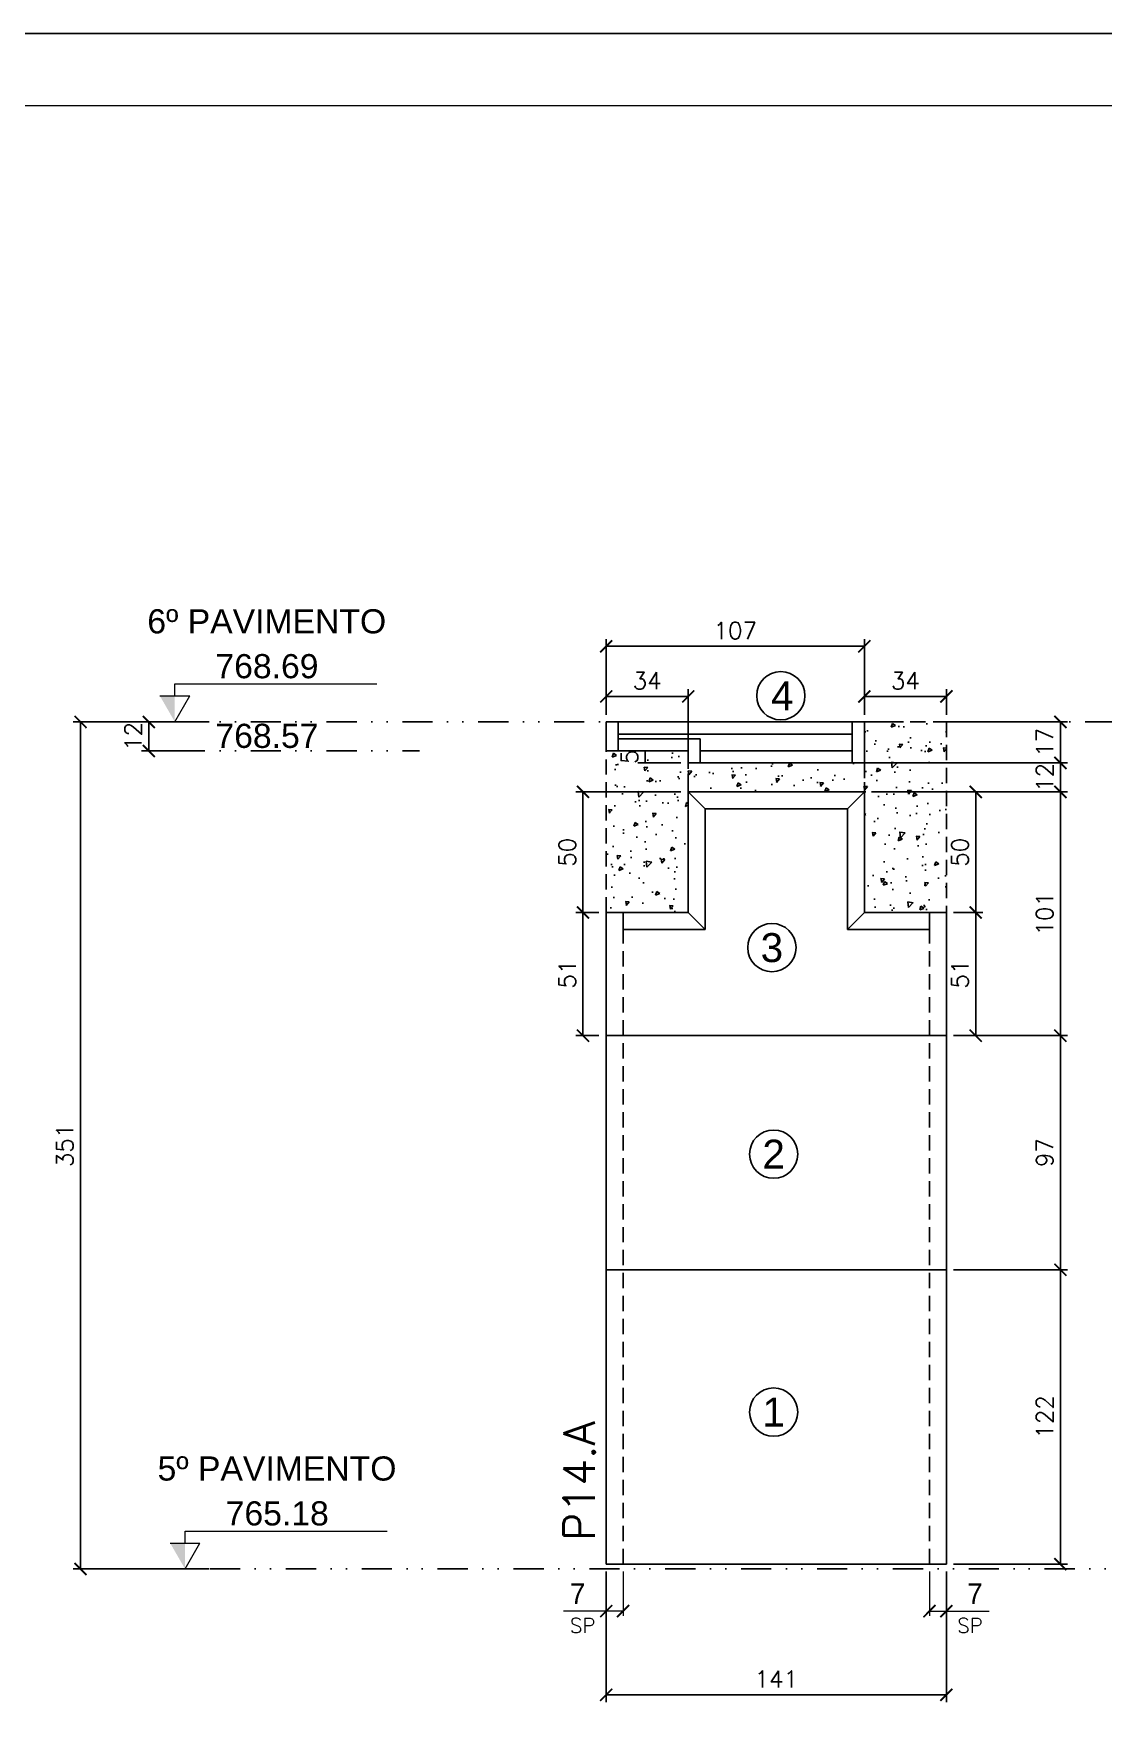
# Model space of a CAD drawing. Extents: x -23436 to 4767, y -4131 to 9755.
# Drawn here: x -17112 to -16669, y 3287 to 3982 of the extents above; entities that cross this region are included whole.
import ezdxf
from ezdxf.enums import TextEntityAlignment as Align

# ---------------------------------------------------------------- set-up
doc = ezdxf.new("R2010")
doc.units = 0
doc.header["$PDMODE"] = 2
doc.header["$PDSIZE"] = 10
doc.linetypes.add('DIVIDE2', pattern=[0.625, 0.25, -0.125, 0, -0.125, 0, -0.125])
doc.linetypes.add('HIDDEN', pattern=[9.525, 6.35, -3.175])
doc.layers.get('0').update_dxf_attribs({"lineweight": 13})
doc.layers.get('Defpoints').update_dxf_attribs({"lineweight": 13})
for name, color, linetype in [('Concreto', 250, 'HIDDEN'), ('Cota', 4, 'Continuous'), ('MB Logo', 254, 'Continuous'), ('Nível', 160, 'Continuous'), ('Painéis', 30, 'Continuous'), ('Romaneio', 10, 'Continuous'), ('Sarr 7x7', 104, 'Continuous'), ('Sarrafo de Pressão', 42, 'HIDDEN'), ('Texto Nível', 251, 'Continuous')]:
    doc.layers.add(name, color=color, linetype=linetype)
for name, color, linetype, lineweight in [('FOLHA MB', 7, 'Continuous', 13), ('Sarr 2.2x7', 40, 'Continuous', 9), ('Texto Seção', 7, 'Continuous', 15)]:
    doc.layers.add(name, color=color, linetype=linetype, lineweight=lineweight)
doc.layers.add('Laje_Perimetro', color=7, linetype='Continuous', plot=False)
doc.styles.add('ARIAL', font='arial.ttf', dxfattribs={"oblique": 15, "height": 25})
doc.styles.add('REGUA-120', font='ROMANS.shx', dxfattribs={"height": 15})
doc.styles.add('ROMANS', font='romans.shx')
doc.styles.add('ROMAS860', font='ROMAS860.SHX')
doc.dimstyles.new('cotas', dxfattribs={"dimtxt": 8.5, "dimasz": 5, "dimexe": 2, "dimexo": 3, "dimgap": 3, "dimtad": 1, "dimdec": 1, "dimzin": 9, "dimdsep": 46, "dimtxsty": 'ROMAS860', "dimblk": 'ARCHTICK', "dimcen": 0, "dimclrd": 4, "dimclre": 4, "dimclrt": 1, "dimadec": 0, "dimazin": 2, "dimtfac": 1, "dimtdec": 1, "dimtix": 1, "dimtmove": 0, "dimatfit": 2, "dimldrblk": 'OBLIQUE', "dimfxl": 0, "dimtolj": 1, "dimtzin": 0, "dimlwd": 13, "dimlwe": 13, "dimarcsym": 0})
doc.dimstyles.new('PAINEL', dxfattribs={"dimtxt": 7, "dimasz": 5, "dimexe": 3, "dimexo": 3, "dimgap": 3, "dimtad": 1, "dimdec": 1, "dimzin": 12, "dimdsep": 46, "dimtxsty": 'ROMANS', "dimblk": 'ARCHTICK', "dimcen": 0, "dimclrd": 4, "dimclre": 4, "dimclrt": 1, "dimadec": 1, "dimazin": 3, "dimtfac": 1, "dimtdec": 1, "dimtmove": 0, "dimatfit": 3, "dimldrblk": 'OBLIQUE', "dimfxl": 0, "dimtolj": 1, "dimtzin": 12, "dimarcsym": 0})
pattern_1 = [(230, (3156.188, 28.633), (-18.218467, 1.593909), [1.905, -20.955]), (175, (3156.188, 28.633), (3.524342, -19.105685), [1.524, -16.764058]), (280.45144, (3154.67, 28.765), (-14.694125, -17.511775), [1.619001, -17.809024]), (226.1842, (3156.188, 23.553), (-27.107904, 4.204233), [2.8575, -31.4325]), (276.63556, (3153.93, 23.903), (-23.740413, -24.742612), [2.428502, -26.71356]), (171.18415, (3156.188, 23.553), (-23.740413, -24.742612), [2.285997, -25.145973]), (201, (3153.648, 24.823), (-15.161439, 10.22652), [1.905, -20.955]), (146, (3153.648, 24.823), (-6.180203, -18.418797), [1.524, -16.764]), (251.451445, (3152.384, 25.675), (-21.341642, -8.192277), [1.619001, -17.808994]), (217.5, (3156.188, 28.6327), (-0.3088603, -8.4555039), [0, -16.5608, 0, -17.018, 0, -16.8275]), (187.5, (3156.188, 28.633), (-6.6819663, -10.0180575), [0, -9.7028, 0, -16.1798, 0, -6.4135]), (147.5, (3161.852, 28.6327), (-13.5590595, 0.5728744), [0, -6.35, 0, -19.812, 0, -26.289]), (137.5, (3164.392, 28.633), (-14.812918, -2.542649), [0, -8.255, 0, -13.1572, 0, -18.669])]

# ---------------------------------------------------------------- blocks, each defined once
blk = doc.blocks.new('A$C169d8357')
at = {"layer": 'FOLHA MB', "color": 1}
for points in [[(0, 1199.94), (0, 149.94), (1485.02, 149.94), (1485.02, 1199.94)], [(70, 1169.94), (70, 179.94), (1455.02, 179.94), (1455.02, 1169.94)]]:
    blk.add_lwpolyline(points, close=True, dxfattribs=at)
blk = doc.blocks.new('_ArchTick')
at = {"color": 0, "linetype": 'ByBlock', "const_width": 0.15}
blk.add_lwpolyline([(-0.5, -0.5), (0.5, 0.5)], dxfattribs=at)
blk = doc.blocks.new('*D339')
at = {"layer": 'Cota', "color": 4, "lineweight": -2, "transparency": 16777216}
for p, q in [((-17051.51, 3697), (-17067.27, 3697)), ((-17064.27, 3697), (-17064.27, 3685)), ((-17051.51, 3685), (-17067.27, 3685))]:
    blk.add_line(p, q, dxfattribs=at)
at = {"layer": 'Defpoints', "color": 0, "transparency": 16777216}
for p in [(-17048.51, 3697), (-17064.27, 3685), (-17048.51, 3685)]:
    blk.add_point(p, dxfattribs=at)
at = {"layer": 'Cota', "color": 4, "lineweight": -2, "transparency": 16777216, "xscale": 5, "yscale": 5, "zscale": 5}
for p, rotation in [((-17064.27, 3697), 90), ((-17064.27, 3685), 270)]:
    blk.add_blockref('_ArchTick', p, dxfattribs=dict(at, rotation=rotation))
at = {"layer": 'Cota', "color": 1, "transparency": 16777216, "insert": (-17070.77, 3691), "char_height": 7, "attachment_point": 5, "rotation": 90, "style": 'ROMANS'}
blk.add_mtext('\\A1;12', dxfattribs=at)
blk = doc.blocks.new('_OBLIQUE')
at = {"color": 0, "linetype": 'ByBlock', "lineweight": -2}
for p, q in [((0, 0), (-1, 0)), ((-0.5, -0.5), (0.5, 0.5))]:
    blk.add_line(p, q, dxfattribs=at)
blk = doc.blocks.new('*D340')
at = {"layer": 'Cota', "color": 4, "lineweight": -2, "transparency": 16777216}
for p, q in [((-17039.32, 3697), (-17095.57, 3697)), ((-17092.57, 3697), (-17092.57, 3346)), ((-17039.32, 3346), (-17095.57, 3346))]:
    blk.add_line(p, q, dxfattribs=at)
at = {"layer": 'Defpoints', "color": 0, "transparency": 16777216}
for p in [(-17036.32, 3697), (-17092.57, 3346), (-17036.32, 3346)]:
    blk.add_point(p, dxfattribs=at)
at = {"layer": 'Cota', "color": 4, "lineweight": -2, "transparency": 16777216, "xscale": 5, "yscale": 5, "zscale": 5}
for p, rotation in [((-17092.57, 3697), 90), ((-17092.57, 3346), 270)]:
    blk.add_blockref('_ArchTick', p, dxfattribs=dict(at, rotation=rotation))
at = {"layer": 'Cota', "color": 1, "transparency": 16777216, "insert": (-17099.07, 3521.5), "char_height": 7, "attachment_point": 5, "rotation": 90, "style": 'ROMANS'}
blk.add_mtext('\\A1;351', dxfattribs=at)
blk = doc.blocks.new('*D341')
at = {"layer": 'Cota', "color": 4, "lineweight": -2, "transparency": 16777216}
for p, q in [((-16730.69, 3470), (-16683.44, 3470)), ((-16686.44, 3348), (-16686.44, 3470)), ((-16730.69, 3348), (-16683.44, 3348))]:
    blk.add_line(p, q, dxfattribs=at)
at = {"layer": 'Defpoints', "color": 0, "transparency": 16777216}
for p in [(-16733.69, 3470), (-16686.44, 3470), (-16733.69, 3348)]:
    blk.add_point(p, dxfattribs=at)
at = {"layer": 'Cota', "color": 4, "lineweight": -2, "transparency": 16777216, "xscale": 5, "yscale": 5, "zscale": 5}
for p, rotation in [((-16686.44, 3470), 90), ((-16686.44, 3348), 270)]:
    blk.add_blockref('_ArchTick', p, dxfattribs=dict(at, rotation=rotation))
at = {"layer": 'Cota', "color": 1, "transparency": 16777216, "insert": (-16692.94, 3409), "char_height": 7, "attachment_point": 5, "rotation": 90, "style": 'ROMANS'}
blk.add_mtext('\\A1;122', dxfattribs=at)
blk = doc.blocks.new('*D342')
at = {"layer": 'Cota', "color": 4, "lineweight": -2, "transparency": 16777216}
for p, q in [((-16730.69, 3567), (-16683.44, 3567)), ((-16686.44, 3470), (-16686.44, 3567)), ((-16730.69, 3470), (-16683.44, 3470))]:
    blk.add_line(p, q, dxfattribs=at)
at = {"layer": 'Defpoints', "color": 0, "transparency": 16777216}
for p in [(-16733.69, 3567), (-16686.44, 3567), (-16733.69, 3470)]:
    blk.add_point(p, dxfattribs=at)
at = {"layer": 'Cota', "color": 4, "lineweight": -2, "transparency": 16777216, "xscale": 5, "yscale": 5, "zscale": 5}
for p, rotation in [((-16686.44, 3567), 90), ((-16686.44, 3470), 270)]:
    blk.add_blockref('_ArchTick', p, dxfattribs=dict(at, rotation=rotation))
at = {"layer": 'Cota', "color": 1, "transparency": 16777216, "insert": (-16692.94, 3518.5), "char_height": 7, "attachment_point": 5, "rotation": 90, "style": 'ROMANS'}
blk.add_mtext('\\A1;97', dxfattribs=at)
blk = doc.blocks.new('*D343')
at = {"layer": 'Cota', "color": 4, "lineweight": 13, "transparency": 16777216}
for p, q in [((-16740.69, 3345), (-16740.69, 3326.52)), ((-16733.69, 3345), (-16733.69, 3326.52)), ((-16740.69, 3328.52), (-16733.69, 3328.52)), ((-16733.69, 3328.52), (-16716.02, 3328.52))]:
    blk.add_line(p, q, dxfattribs=at)
at = {"layer": 'Defpoints', "color": 0, "transparency": 16777216}
for p in [(-16740.69, 3348), (-16733.69, 3348), (-16733.69, 3328.52)]:
    blk.add_point(p, dxfattribs=at)
at = {"layer": 'Cota', "color": 4, "lineweight": 13, "transparency": 16777216, "xscale": 5, "yscale": 5, "zscale": 5, "rotation": 180}
blk.add_blockref('_ArchTick', (-16740.69, 3328.52), dxfattribs=at)
at = {"layer": 'Cota', "color": 4, "lineweight": 13, "transparency": 16777216, "xscale": 5, "yscale": 5, "zscale": 5}
blk.add_blockref('_ArchTick', (-16733.69, 3328.52), dxfattribs=at)
at = {"layer": 'Cota', "color": 1, "transparency": 16777216, "insert": (-16721.85, 3335.77), "char_height": 8.5, "attachment_point": 5, "style": 'ROMAS860'}
blk.add_mtext('\\A1;7', dxfattribs=at)
blk = doc.blocks.new('*D344')
at = {"layer": 'Cota', "color": 4, "lineweight": -2, "transparency": 16777216}
for p, q in [((-16874.69, 3345), (-16874.69, 3290.83)), ((-16733.69, 3345), (-16733.69, 3290.83)), ((-16874.69, 3293.83), (-16733.69, 3293.83))]:
    blk.add_line(p, q, dxfattribs=at)
at = {"layer": 'Defpoints', "color": 0, "transparency": 16777216}
for p in [(-16874.69, 3348), (-16733.69, 3348), (-16733.69, 3293.83)]:
    blk.add_point(p, dxfattribs=at)
at = {"layer": 'Cota', "color": 4, "lineweight": -2, "transparency": 16777216, "xscale": 5, "yscale": 5, "zscale": 5, "rotation": 180}
blk.add_blockref('_ArchTick', (-16874.69, 3293.83), dxfattribs=at)
at = {"layer": 'Cota', "color": 4, "lineweight": -2, "transparency": 16777216, "xscale": 5, "yscale": 5, "zscale": 5}
blk.add_blockref('_ArchTick', (-16733.69, 3293.83), dxfattribs=at)
at = {"layer": 'Cota', "color": 1, "transparency": 16777216, "insert": (-16804.19, 3300.33), "char_height": 7, "attachment_point": 5, "style": 'ROMANS'}
blk.add_mtext('\\A1;141', dxfattribs=at)
blk = doc.blocks.new('*D345')
at = {"layer": 'Cota', "color": 4, "lineweight": 13, "transparency": 16777216}
for p, q in [((-16874.69, 3345), (-16874.69, 3326.52)), ((-16867.69, 3345), (-16867.69, 3326.52)), ((-16874.69, 3328.52), (-16892.35, 3328.52)), ((-16867.69, 3328.52), (-16874.69, 3328.52))]:
    blk.add_line(p, q, dxfattribs=at)
at = {"layer": 'Defpoints', "color": 0, "transparency": 16777216}
for p in [(-16874.69, 3348), (-16867.69, 3348), (-16874.69, 3328.52)]:
    blk.add_point(p, dxfattribs=at)
at = {"layer": 'Cota', "color": 4, "lineweight": 13, "transparency": 16777216, "xscale": 5, "yscale": 5, "zscale": 5, "rotation": 180}
blk.add_blockref('_ArchTick', (-16874.69, 3328.52), dxfattribs=at)
at = {"layer": 'Cota', "color": 4, "lineweight": 13, "transparency": 16777216, "xscale": 5, "yscale": 5, "zscale": 5}
blk.add_blockref('_ArchTick', (-16867.69, 3328.52), dxfattribs=at)
at = {"layer": 'Cota', "color": 1, "transparency": 16777216, "insert": (-16886.52, 3335.77), "char_height": 8.5, "attachment_point": 5, "style": 'ROMAS860'}
blk.add_mtext('\\A1;7', dxfattribs=at)
blk = doc.blocks.new('*D346')
at = {"layer": 'Cota', "color": 4, "lineweight": -2, "transparency": 16777216}
for p, q in [((-16764.69, 3668), (-16683.44, 3668)), ((-16686.44, 3567), (-16686.44, 3668)), ((-16730.69, 3567), (-16683.44, 3567))]:
    blk.add_line(p, q, dxfattribs=at)
at = {"layer": 'Defpoints', "color": 0, "transparency": 16777216}
for p in [(-16767.69, 3668), (-16686.44, 3668), (-16733.69, 3567)]:
    blk.add_point(p, dxfattribs=at)
at = {"layer": 'Cota', "color": 4, "lineweight": -2, "transparency": 16777216, "xscale": 5, "yscale": 5, "zscale": 5}
for p, rotation in [((-16686.44, 3668), 90), ((-16686.44, 3567), 270)]:
    blk.add_blockref('_ArchTick', p, dxfattribs=dict(at, rotation=rotation))
at = {"layer": 'Cota', "color": 1, "transparency": 16777216, "insert": (-16692.94, 3617.5), "char_height": 7, "attachment_point": 5, "rotation": 90, "style": 'ROMANS'}
blk.add_mtext('\\A1;101', dxfattribs=at)
blk = doc.blocks.new('*D347')
at = {"layer": 'Cota', "color": 4, "lineweight": -2, "transparency": 16777216}
for p, q in [((-16843.69, 3685), (-16861.55, 3685)), ((-16858.55, 3685), (-16858.55, 3680)), ((-16843.69, 3680), (-16861.55, 3680))]:
    blk.add_line(p, q, dxfattribs=at)
at = {"layer": 'Defpoints', "color": 0, "transparency": 16777216}
for p in [(-16840.69, 3685), (-16858.55, 3680), (-16840.69, 3680)]:
    blk.add_point(p, dxfattribs=at)
at = {"layer": 'Cota', "color": 1, "transparency": 16777216, "insert": (-16865.05, 3682.5), "char_height": 7, "attachment_point": 5, "rotation": 90, "style": 'ROMANS'}
blk.add_mtext('\\A1;5', dxfattribs=at)
blk = doc.blocks.new('*D348')
at = {"layer": 'Cota', "color": 4, "lineweight": -2, "transparency": 16777216}
for p, q in [((-16874.69, 3700), (-16874.69, 3710.57)), ((-16840.69, 3688), (-16840.69, 3710.57)), ((-16840.69, 3707.57), (-16874.69, 3707.57))]:
    blk.add_line(p, q, dxfattribs=at)
at = {"layer": 'Defpoints', "color": 0, "transparency": 16777216}
for p in [(-16874.69, 3707.57), (-16874.69, 3697), (-16840.69, 3685)]:
    blk.add_point(p, dxfattribs=at)
at = {"layer": 'Cota', "color": 4, "lineweight": -2, "transparency": 16777216, "xscale": 5, "yscale": 5, "zscale": 5, "rotation": 180}
blk.add_blockref('_ArchTick', (-16874.69, 3707.57), dxfattribs=at)
at = {"layer": 'Cota', "color": 4, "lineweight": -2, "transparency": 16777216, "xscale": 5, "yscale": 5, "zscale": 5}
blk.add_blockref('_ArchTick', (-16840.69, 3707.57), dxfattribs=at)
at = {"layer": 'Cota', "color": 1, "transparency": 16777216, "insert": (-16857.69, 3714.07), "char_height": 7, "attachment_point": 5, "style": 'ROMANS'}
blk.add_mtext('\\A1;34', dxfattribs=at)
blk = doc.blocks.new('*D349')
at = {"layer": 'Cota', "color": 4, "lineweight": -2, "transparency": 16777216}
for p, q in [((-16730.69, 3697), (-16683.44, 3697)), ((-16686.44, 3680), (-16686.44, 3697)), ((-16767.19, 3680), (-16683.44, 3680))]:
    blk.add_line(p, q, dxfattribs=at)
at = {"layer": 'Defpoints', "color": 0, "transparency": 16777216}
for p in [(-16733.69, 3697), (-16686.44, 3697), (-16770.19, 3680)]:
    blk.add_point(p, dxfattribs=at)
at = {"layer": 'Cota', "color": 4, "lineweight": -2, "transparency": 16777216, "xscale": 5, "yscale": 5, "zscale": 5}
for p, rotation in [((-16686.44, 3697), 90), ((-16686.44, 3680), 270)]:
    blk.add_blockref('_ArchTick', p, dxfattribs=dict(at, rotation=rotation))
at = {"layer": 'Cota', "color": 1, "transparency": 16777216, "insert": (-16692.94, 3688.5), "char_height": 7, "attachment_point": 5, "rotation": 90, "style": 'ROMANS'}
blk.add_mtext('\\A1;17', dxfattribs=at)
blk = doc.blocks.new('*D350')
at = {"layer": 'Cota', "color": 4, "lineweight": -2, "transparency": 16777216}
for p, q in [((-16764.69, 3680), (-16683.44, 3680)), ((-16686.44, 3668), (-16686.44, 3680)), ((-16764.69, 3668), (-16683.44, 3668))]:
    blk.add_line(p, q, dxfattribs=at)
at = {"layer": 'Defpoints', "color": 0, "transparency": 16777216}
for p in [(-16767.69, 3680), (-16686.44, 3680), (-16767.69, 3668)]:
    blk.add_point(p, dxfattribs=at)
at = {"layer": 'Cota', "color": 4, "lineweight": -2, "transparency": 16777216, "xscale": 5, "yscale": 5, "zscale": 5}
for p, rotation in [((-16686.44, 3680), 90), ((-16686.44, 3668), 270)]:
    blk.add_blockref('_ArchTick', p, dxfattribs=dict(at, rotation=rotation))
at = {"layer": 'Cota', "color": 1, "transparency": 16777216, "insert": (-16692.94, 3674), "char_height": 7, "attachment_point": 5, "rotation": 90, "style": 'ROMANS'}
blk.add_mtext('\\A1;12', dxfattribs=at)
blk = doc.blocks.new('*D351')
at = {"layer": 'Cota', "color": 4, "lineweight": -2, "transparency": 16777216}
for p, q in [((-16843.69, 3668), (-16887.31, 3668)), ((-16884.31, 3618), (-16884.31, 3668)), ((-16877.69, 3618), (-16887.31, 3618))]:
    blk.add_line(p, q, dxfattribs=at)
at = {"layer": 'Defpoints', "color": 0, "transparency": 16777216}
for p in [(-16884.31, 3668), (-16840.69, 3668), (-16874.69, 3618)]:
    blk.add_point(p, dxfattribs=at)
at = {"layer": 'Cota', "color": 4, "lineweight": -2, "transparency": 16777216, "xscale": 5, "yscale": 5, "zscale": 5}
for p, rotation in [((-16884.31, 3668), 90), ((-16884.31, 3618), 270)]:
    blk.add_blockref('_ArchTick', p, dxfattribs=dict(at, rotation=rotation))
at = {"layer": 'Cota', "color": 1, "transparency": 16777216, "insert": (-16890.81, 3643), "char_height": 7, "attachment_point": 5, "rotation": 90, "style": 'ROMANS'}
blk.add_mtext('\\A1;50', dxfattribs=at)
blk = doc.blocks.new('*D352')
at = {"layer": 'Cota', "color": 4, "lineweight": -2, "transparency": 16777216}
for p, q in [((-16874.69, 3700), (-16874.69, 3731.34)), ((-16767.69, 3700), (-16767.69, 3731.34)), ((-16767.69, 3728.34), (-16874.69, 3728.34))]:
    blk.add_line(p, q, dxfattribs=at)
at = {"layer": 'Defpoints', "color": 0, "transparency": 16777216}
for p in [(-16874.69, 3728.34), (-16874.69, 3697), (-16767.69, 3697)]:
    blk.add_point(p, dxfattribs=at)
at = {"layer": 'Cota', "color": 4, "lineweight": -2, "transparency": 16777216, "xscale": 5, "yscale": 5, "zscale": 5, "rotation": 180}
blk.add_blockref('_ArchTick', (-16874.69, 3728.34), dxfattribs=at)
at = {"layer": 'Cota', "color": 4, "lineweight": -2, "transparency": 16777216, "xscale": 5, "yscale": 5, "zscale": 5}
blk.add_blockref('_ArchTick', (-16767.69, 3728.34), dxfattribs=at)
at = {"layer": 'Cota', "color": 1, "transparency": 16777216, "insert": (-16821.19, 3734.84), "char_height": 7, "attachment_point": 5, "style": 'ROMANS'}
blk.add_mtext('\\A1;107', dxfattribs=at)
blk = doc.blocks.new('*D353')
at = {"layer": 'Cota', "color": 4, "lineweight": -2, "transparency": 16777216}
for p, q in [((-16767.69, 3700), (-16767.69, 3710.57)), ((-16733.69, 3700), (-16733.69, 3710.57)), ((-16733.69, 3707.57), (-16767.69, 3707.57))]:
    blk.add_line(p, q, dxfattribs=at)
at = {"layer": 'Defpoints', "color": 0, "transparency": 16777216}
for p in [(-16767.69, 3707.57), (-16767.69, 3697), (-16733.69, 3697)]:
    blk.add_point(p, dxfattribs=at)
at = {"layer": 'Cota', "color": 4, "lineweight": -2, "transparency": 16777216, "xscale": 5, "yscale": 5, "zscale": 5, "rotation": 180}
blk.add_blockref('_ArchTick', (-16767.69, 3707.57), dxfattribs=at)
at = {"layer": 'Cota', "color": 4, "lineweight": -2, "transparency": 16777216, "xscale": 5, "yscale": 5, "zscale": 5}
blk.add_blockref('_ArchTick', (-16733.69, 3707.57), dxfattribs=at)
at = {"layer": 'Cota', "color": 1, "transparency": 16777216, "insert": (-16750.69, 3714.07), "char_height": 7, "attachment_point": 5, "style": 'ROMANS'}
blk.add_mtext('\\A1;34', dxfattribs=at)
blk = doc.blocks.new('*D354')
at = {"layer": 'Cota', "color": 4, "lineweight": -2, "transparency": 16777216}
for p, q in [((-16764.69, 3668), (-16718.54, 3668)), ((-16721.54, 3668), (-16721.54, 3618)), ((-16730.69, 3618), (-16718.54, 3618))]:
    blk.add_line(p, q, dxfattribs=at)
at = {"layer": 'Defpoints', "color": 0, "transparency": 16777216}
for p in [(-16767.69, 3668), (-16733.69, 3618), (-16721.54, 3618)]:
    blk.add_point(p, dxfattribs=at)
at = {"layer": 'Cota', "color": 4, "lineweight": -2, "transparency": 16777216, "xscale": 5, "yscale": 5, "zscale": 5}
for p, rotation in [((-16721.54, 3668), 90), ((-16721.54, 3618), 270)]:
    blk.add_blockref('_ArchTick', p, dxfattribs=dict(at, rotation=rotation))
at = {"layer": 'Cota', "color": 1, "transparency": 16777216, "insert": (-16728.04, 3643), "char_height": 7, "attachment_point": 5, "rotation": 90, "style": 'ROMANS'}
blk.add_mtext('\\A1;50', dxfattribs=at)
blk = doc.blocks.new('*D355')
at = {"layer": 'Cota', "color": 4, "lineweight": -2, "transparency": 16777216}
for p, q in [((-16730.69, 3618), (-16718.54, 3618)), ((-16721.54, 3567), (-16721.54, 3618)), ((-16730.69, 3567), (-16718.54, 3567))]:
    blk.add_line(p, q, dxfattribs=at)
at = {"layer": 'Defpoints', "color": 0, "transparency": 16777216}
for p in [(-16733.69, 3618), (-16721.54, 3618), (-16733.69, 3567)]:
    blk.add_point(p, dxfattribs=at)
at = {"layer": 'Cota', "color": 4, "lineweight": -2, "transparency": 16777216, "xscale": 5, "yscale": 5, "zscale": 5}
for p, rotation in [((-16721.54, 3618), 90), ((-16721.54, 3567), 270)]:
    blk.add_blockref('_ArchTick', p, dxfattribs=dict(at, rotation=rotation))
at = {"layer": 'Cota', "color": 1, "transparency": 16777216, "insert": (-16728.04, 3592.5), "char_height": 7, "attachment_point": 5, "rotation": 90, "style": 'ROMANS'}
blk.add_mtext('\\A1;51', dxfattribs=at)
blk = doc.blocks.new('*D1405')
at = {"layer": 'Cota', "color": 4, "lineweight": -2, "transparency": 16777216}
for p, q in [((-16877.69, 3618), (-16887.31, 3618)), ((-16884.31, 3618), (-16884.31, 3567)), ((-16877.69, 3567), (-16887.31, 3567))]:
    blk.add_line(p, q, dxfattribs=at)
at = {"layer": 'Defpoints', "color": 0, "transparency": 16777216}
for p in [(-16874.69, 3618), (-16884.31, 3567), (-16874.69, 3567)]:
    blk.add_point(p, dxfattribs=at)
at = {"layer": 'Cota', "color": 4, "lineweight": -2, "transparency": 16777216, "xscale": 5, "yscale": 5, "zscale": 5}
for p, rotation in [((-16884.31, 3618), 90), ((-16884.31, 3567), 270)]:
    blk.add_blockref('_ArchTick', p, dxfattribs=dict(at, rotation=rotation))
at = {"layer": 'Cota', "color": 1, "transparency": 16777216, "insert": (-16890.81, 3592.5), "char_height": 7, "attachment_point": 5, "rotation": 90, "style": 'ROMANS'}
blk.add_mtext('\\A1;51', dxfattribs=at)

msp = doc.modelspace()

# ---------------------------------------------------------------- hatches: boundary and pattern name
at = {"layer": 'Concreto'}
h = msp.add_hatch(dxfattribs=at)
h.set_pattern_fill('AR-CONC', color=256, scale=0.1, angle=-180)
h.set_pattern_definition(pattern_1)
h.paths.add_polyline_path([(-16733.686, 3618.003), (-16767.686, 3618.003), (-16767.686, 3697.003), (-16733.686, 3697.003)])
h = msp.add_hatch(dxfattribs=at)
h.set_pattern_fill('AR-CONC', color=256, scale=0.1, angle=-180)
h.set_pattern_definition(pattern_1)
h.paths.add_polyline_path([(-16840.686, 3618.003), (-16874.686, 3618.003), (-16874.686, 3685.003), (-16840.686, 3685.003)])
h = msp.add_hatch(dxfattribs=at)
h.set_pattern_fill('AR-CONC', color=256, scale=0.1, angle=-180)
h.set_pattern_definition(pattern_1)
h.paths.add_polyline_path([(-16840.686, 3680.003), (-16767.686, 3680.003), (-16767.686, 3668.003), (-16840.686, 3668.003)])
at = {"layer": 'Sarr 2.2x7'}
h = msp.add_hatch(color=0, dxfattribs=at)
h.dxf.hatch_style = 1
h.paths.add_polyline_path([(-17053.505, 3707.764), (-17059.673, 3707.764), (-17053.505, 3697.08)])
h = msp.add_hatch(color=0, dxfattribs=at)
h.dxf.hatch_style = 1
h.paths.add_polyline_path([(-17049.25, 3356.687), (-17055.418, 3356.687), (-17049.25, 3346.003)])

# ---------------------------------------------------------------- linework, layer by layer
at = {"color": 0}
for p, q in [((-17059.673, 3707.764), (-17047.336, 3707.764)), ((-17053.505, 3697.08), (-17047.336, 3707.764)), ((-17055.418, 3356.687), (-17043.081, 3356.687)), ((-17049.25, 3346.003), (-17043.081, 3356.687))]:
    msp.add_line(p, q, dxfattribs=at)
for points in [[(-17053.505, 3707.764), (-17053.505, 3712.774), (-16969.767, 3712.774)], [(-17049.25, 3356.687), (-17049.25, 3361.697), (-16965.512, 3361.697)]]:
    msp.add_lwpolyline(points, dxfattribs=at)
at = {"layer": 'Concreto'}
for points in [[(-16733.686, 3618.003), (-16767.686, 3618.003), (-16767.686, 3697.003), (-16733.686, 3697.003)], [(-16840.686, 3618.003), (-16874.686, 3618.003), (-16874.686, 3685.003), (-16840.686, 3685.003)], [(-16840.686, 3680.003), (-16767.686, 3680.003), (-16767.686, 3668.003), (-16840.686, 3668.003)]]:
    msp.add_lwpolyline(points, close=True, dxfattribs=at)
at = {"layer": 'Laje_Perimetro'}
msp.add_lwpolyline([(-16021.356, 3982.259), (-17506.377, 3982.259), (-17506.377, 2932.259), (-16021.356, 2932.259)], close=True, dxfattribs=at)
at = {"layer": 'Nível', "linetype": 'DIVIDE2', "ltscale": 50}
for p, q in [((-17053.505, 3697.003), (-16099.532, 3697.003)), ((-17053.505, 3685.003), (-16952.07, 3685.003)), ((-17070.357, 3346.003), (-16117.545, 3346.003))]:
    msp.add_line(p, q, dxfattribs=at)
at = {"layer": 'Painéis', "color": 32, "true_color": 0xcd6928}
for points in [[(-16767.686, 3697.003), (-16767.686, 3680.003), (-16840.686, 3680.003), (-16840.686, 3685.003), (-16874.686, 3685.003), (-16874.686, 3697.003)], [(-16733.686, 3567.003), (-16733.686, 3618.003), (-16767.686, 3618.003), (-16767.686, 3668.003), (-16840.686, 3668.003), (-16840.686, 3618.003), (-16874.686, 3618.003), (-16874.686, 3567.003)], [(-16874.686, 3470.003), (-16733.686, 3470.003), (-16733.686, 3567.003), (-16874.686, 3567.003)], [(-16874.686, 3348.003), (-16733.686, 3348.003), (-16733.686, 3470.003), (-16874.686, 3470.003)]]:
    msp.add_lwpolyline(points, close=True, dxfattribs=at)
at = {"layer": 'Romaneio'}
for centre in [(-16802.312, 3707.867), (-16806.014, 3603.478), (-16805.287, 3517.892), (-16805.287, 3410.998)]:
    msp.add_circle(centre, 10, dxfattribs=at)
at = {"layer": 'Sarr 7x7', "color": 50}
for p, q in [((-16874.686, 3697.003), (-16872.186, 3697.003)), ((-16874.686, 3697.003), (-16874.686, 3685.003)), ((-16869.686, 3697.003), (-16872.186, 3697.003)), ((-16772.686, 3697.003), (-16869.686, 3697.003)), ((-16869.686, 3697.003), (-16869.686, 3694.503)), ((-16869.686, 3697.003), (-16869.686, 3685.003)), ((-16869.686, 3692.003), (-16869.686, 3694.503)), ((-16772.686, 3697.003), (-16772.686, 3694.503)), ((-16772.686, 3680.003), (-16772.686, 3697.003)), ((-16772.686, 3697.003), (-16770.186, 3697.003)), ((-16772.686, 3692.003), (-16772.686, 3694.503)), ((-16767.686, 3697.003), (-16770.186, 3697.003)), ((-16767.686, 3680.003), (-16767.686, 3697.003)), ((-16772.686, 3692.003), (-16869.686, 3692.003)), ((-16869.686, 3690.003), (-16869.686, 3687.503)), ((-16869.686, 3690.003), (-16840.686, 3690.003)), ((-16869.686, 3685.003), (-16869.686, 3687.503)), ((-16840.686, 3690.003), (-16840.686, 3687.503)), ((-16840.686, 3690.003), (-16838.186, 3690.003)), ((-16840.686, 3690.003), (-16840.686, 3680.003)), ((-16840.686, 3685.003), (-16840.686, 3687.503)), ((-16835.686, 3690.003), (-16838.186, 3690.003)), ((-16835.686, 3690.003), (-16835.686, 3680.003)), ((-16874.686, 3685.003), (-16872.186, 3685.003)), ((-16869.686, 3685.003), (-16872.186, 3685.003)), ((-16869.686, 3685.003), (-16840.686, 3685.003)), ((-16835.686, 3685.003), (-16835.686, 3682.503)), ((-16835.686, 3685.003), (-16772.686, 3685.003)), ((-16835.686, 3680.003), (-16835.686, 3682.503)), ((-16772.686, 3685.003), (-16772.686, 3682.503)), ((-16772.686, 3680.003), (-16772.686, 3682.503)), ((-16840.686, 3680.003), (-16838.186, 3680.003)), ((-16835.686, 3680.003), (-16838.186, 3680.003)), ((-16835.686, 3680.003), (-16772.686, 3680.003)), ((-16772.686, 3680.003), (-16770.186, 3680.003)), ((-16767.686, 3680.003), (-16770.186, 3680.003)), ((-16767.686, 3668.003), (-16840.686, 3668.003)), ((-16840.686, 3668.003), (-16840.686, 3618.003)), ((-16840.686, 3668.003), (-16837.186, 3664.503)), ((-16767.686, 3668.003), (-16771.186, 3664.503)), ((-16767.686, 3618.003), (-16767.686, 3668.003)), ((-16833.686, 3661.003), (-16837.186, 3664.503)), ((-16774.686, 3661.003), (-16833.686, 3661.003)), ((-16833.686, 3661.003), (-16833.686, 3611.003)), ((-16774.686, 3661.003), (-16771.186, 3664.503)), ((-16774.686, 3611.003), (-16774.686, 3661.003)), ((-16840.686, 3618.003), (-16867.686, 3618.003)), ((-16867.686, 3618.003), (-16867.686, 3614.503)), ((-16840.686, 3618.003), (-16837.186, 3614.503)), ((-16767.686, 3618.003), (-16771.186, 3614.503)), ((-16740.686, 3618.003), (-16767.686, 3618.003)), ((-16740.686, 3618.003), (-16740.686, 3614.503)), ((-16867.686, 3611.003), (-16867.686, 3614.503)), ((-16833.686, 3611.003), (-16867.686, 3611.003)), ((-16833.686, 3611.003), (-16837.186, 3614.503)), ((-16774.686, 3611.003), (-16771.186, 3614.503)), ((-16740.686, 3611.003), (-16774.686, 3611.003)), ((-16740.686, 3611.003), (-16740.686, 3614.503))]:
    msp.add_line(p, q, dxfattribs=at)
at = {"layer": 'Sarrafo de Pressão'}
for p, q in [((-16867.686, 3348.003), (-16867.686, 3618.003)), ((-16740.686, 3348.003), (-16740.686, 3618.003))]:
    msp.add_line(p, q, dxfattribs=at)

# ---------------------------------------------------------------- block references
at = {"layer": 'MB Logo'}
msp.add_blockref('A$C169d8357', (-17506.377, 2782.321), dxfattribs=at)

# ---------------------------------------------------------------- texts
at = {"layer": 'Romaneio', "color": 0, "style": 'ARIAL'}
for s, p in [('4', (-16801.715, 3707.867)), ('3', (-16806.014, 3603.478)), ('2', (-16805.287, 3517.892)), ('1', (-16805.287, 3410.998))]:
    msp.add_text(s, height=12, dxfattribs=at).set_placement(p, align=Align.MIDDLE_CENTER)
at = {"layer": 'Texto Nível', "style": 'ARIAL'}
for s, p in [('6º PAVIMENTO', (-16965.88, 3733.702)), ('768.69', (-16993.942, 3715.11)), ('768.57', (-16993.942, 3686.241)), ('5º PAVIMENTO', (-16961.625, 3382.625)), ('765.18', (-16989.687, 3364.033))]:
    msp.add_text(s, height=10, dxfattribs=at).set_placement(p, align=Align.RIGHT)
at = {"layer": 'Texto Seção', "insert": (-16879.391, 3357.594), "char_height": 13, "width": 285.32988, "attachment_point": 7, "rotation": 90, "style": 'REGUA-120'}
msp.add_mtext('P14.A', dxfattribs=at)
at = {"layer": 'Texto Seção', "char_height": 6, "style": 'ROMANS'}
for insert, attachment_point in [((-16879.221, 3319.575), 9), ((-16729.151, 3319.575), 7)]:
    msp.add_mtext('SP', dxfattribs=dict(at, insert=insert, attachment_point=attachment_point))

# ---------------------------------------------------------------- dimensions: what is measured, and where the dimension line sits
at = {"layer": 'Cota'}
for base, p1, p2, angle, picture, middle in [((-16874.686, 3728.34), (-16767.686, 3697.003), (-16874.686, 3697.003), 180, '*D352', (-16821.186, 3734.84)), ((-16874.686, 3707.572), (-16840.686, 3685.003), (-16874.686, 3697.003), 180, '*D348', (-16857.686, 3714.072)), ((-16767.686, 3707.572), (-16733.686, 3697.003), (-16767.686, 3697.003), 180, '*D353', (-16750.686, 3714.072)), ((-17092.575, 3346.003), (-17036.325, 3697.003), (-17036.325, 3346.003), 90, '*D340', (-17099.075, 3521.503)), ((-16686.439, 3697.003), (-16770.186, 3680.003), (-16733.686, 3697.003), 90, '*D349', (-16692.939, 3688.503)), ((-16884.31, 3668.003), (-16874.686, 3618.003), (-16840.686, 3668.003), 90, '*D351', (-16890.81, 3643.003)), ((-16686.439, 3668.003), (-16733.686, 3567.003), (-16767.686, 3668.003), 90, '*D346', (-16692.939, 3617.503)), ((-16721.545, 3618.003), (-16767.686, 3668.003), (-16733.686, 3618.003), 90, '*D354', (-16728.045, 3643.003)), ((-16721.545, 3618.003), (-16733.686, 3567.003), (-16733.686, 3618.003), 90, '*D355', (-16728.045, 3592.503))]:
    dim = msp.add_linear_dim(base=base, p1=p1, p2=p2, angle=angle, dimstyle='PAINEL', override={"dimarcsym": 2}, dxfattribs=at)
    dim.commit()
    dim.dimension.update_dxf_attribs({"geometry": picture, "text_midpoint": middle})
for base, p1, p2, picture, middle in [((-17064.274, 3685.003), (-17048.51, 3697.003), (-17048.51, 3685.003), '*D339', (-17064.274, 3691.003)), ((-16858.55, 3680.003), (-16840.686, 3685.003), (-16840.686, 3680.003), '*D347', (-16858.55, 3682.503)), ((-16686.439, 3680.003), (-16767.686, 3668.003), (-16767.686, 3680.003), '*D350', (-16686.439, 3674.003))]:
    dim = msp.add_linear_dim(base=base, p1=p1, p2=p2, angle=90, dimstyle='PAINEL', override={"dimarcsym": 2}, dxfattribs=at)
    dim.commit()
    dim.dimension.update_dxf_attribs({"geometry": picture, "text_midpoint": middle, "dimtype": 160})
at = {"layer": 'Cota', "color": 2}
for base, p1, p2, picture, middle in [((-16884.31, 3567.003), (-16874.686, 3618.003), (-16874.686, 3567.003), '*D1405', (-16890.81, 3592.503)), ((-16686.439, 3567.003), (-16733.686, 3470.003), (-16733.686, 3567.003), '*D342', (-16692.939, 3518.503)), ((-16686.439, 3470.003), (-16733.686, 3348.003), (-16733.686, 3470.003), '*D341', (-16692.939, 3409.003))]:
    dim = msp.add_linear_dim(base=base, p1=p1, p2=p2, angle=90, dimstyle='PAINEL', override={"dimarcsym": 2}, dxfattribs=at)
    dim.commit()
    dim.dimension.update_dxf_attribs({"geometry": picture, "text_midpoint": middle})
at = {"layer": 'Cota'}
dim = msp.add_linear_dim(base=(-16874.686, 3328.525), p1=(-16867.686, 3348.003), p2=(-16874.686, 3348.003), dimstyle='cotas', dxfattribs=at)
dim.commit()
dim.dimension.update_dxf_attribs({"geometry": '*D345', "text_midpoint": (-16886.52, 3328.525), "dimtype": 160})
dim = msp.add_linear_dim(base=(-16733.686, 3293.827), p1=(-16874.686, 3348.003), p2=(-16733.686, 3348.003), dimstyle='PAINEL', override={"dimarcsym": 2}, dxfattribs=at)
dim.commit()
dim.dimension.update_dxf_attribs({"geometry": '*D344', "text_midpoint": (-16804.186, 3300.327)})
dim = msp.add_linear_dim(base=(-16733.686, 3328.525), p1=(-16740.686, 3348.003), p2=(-16733.686, 3348.003), angle=180, dimstyle='cotas', dxfattribs=at)
dim.commit()
dim.dimension.update_dxf_attribs({"geometry": '*D343', "text_midpoint": (-16721.853, 3328.525), "dimtype": 160})

doc.saveas('drawing.dxf')
